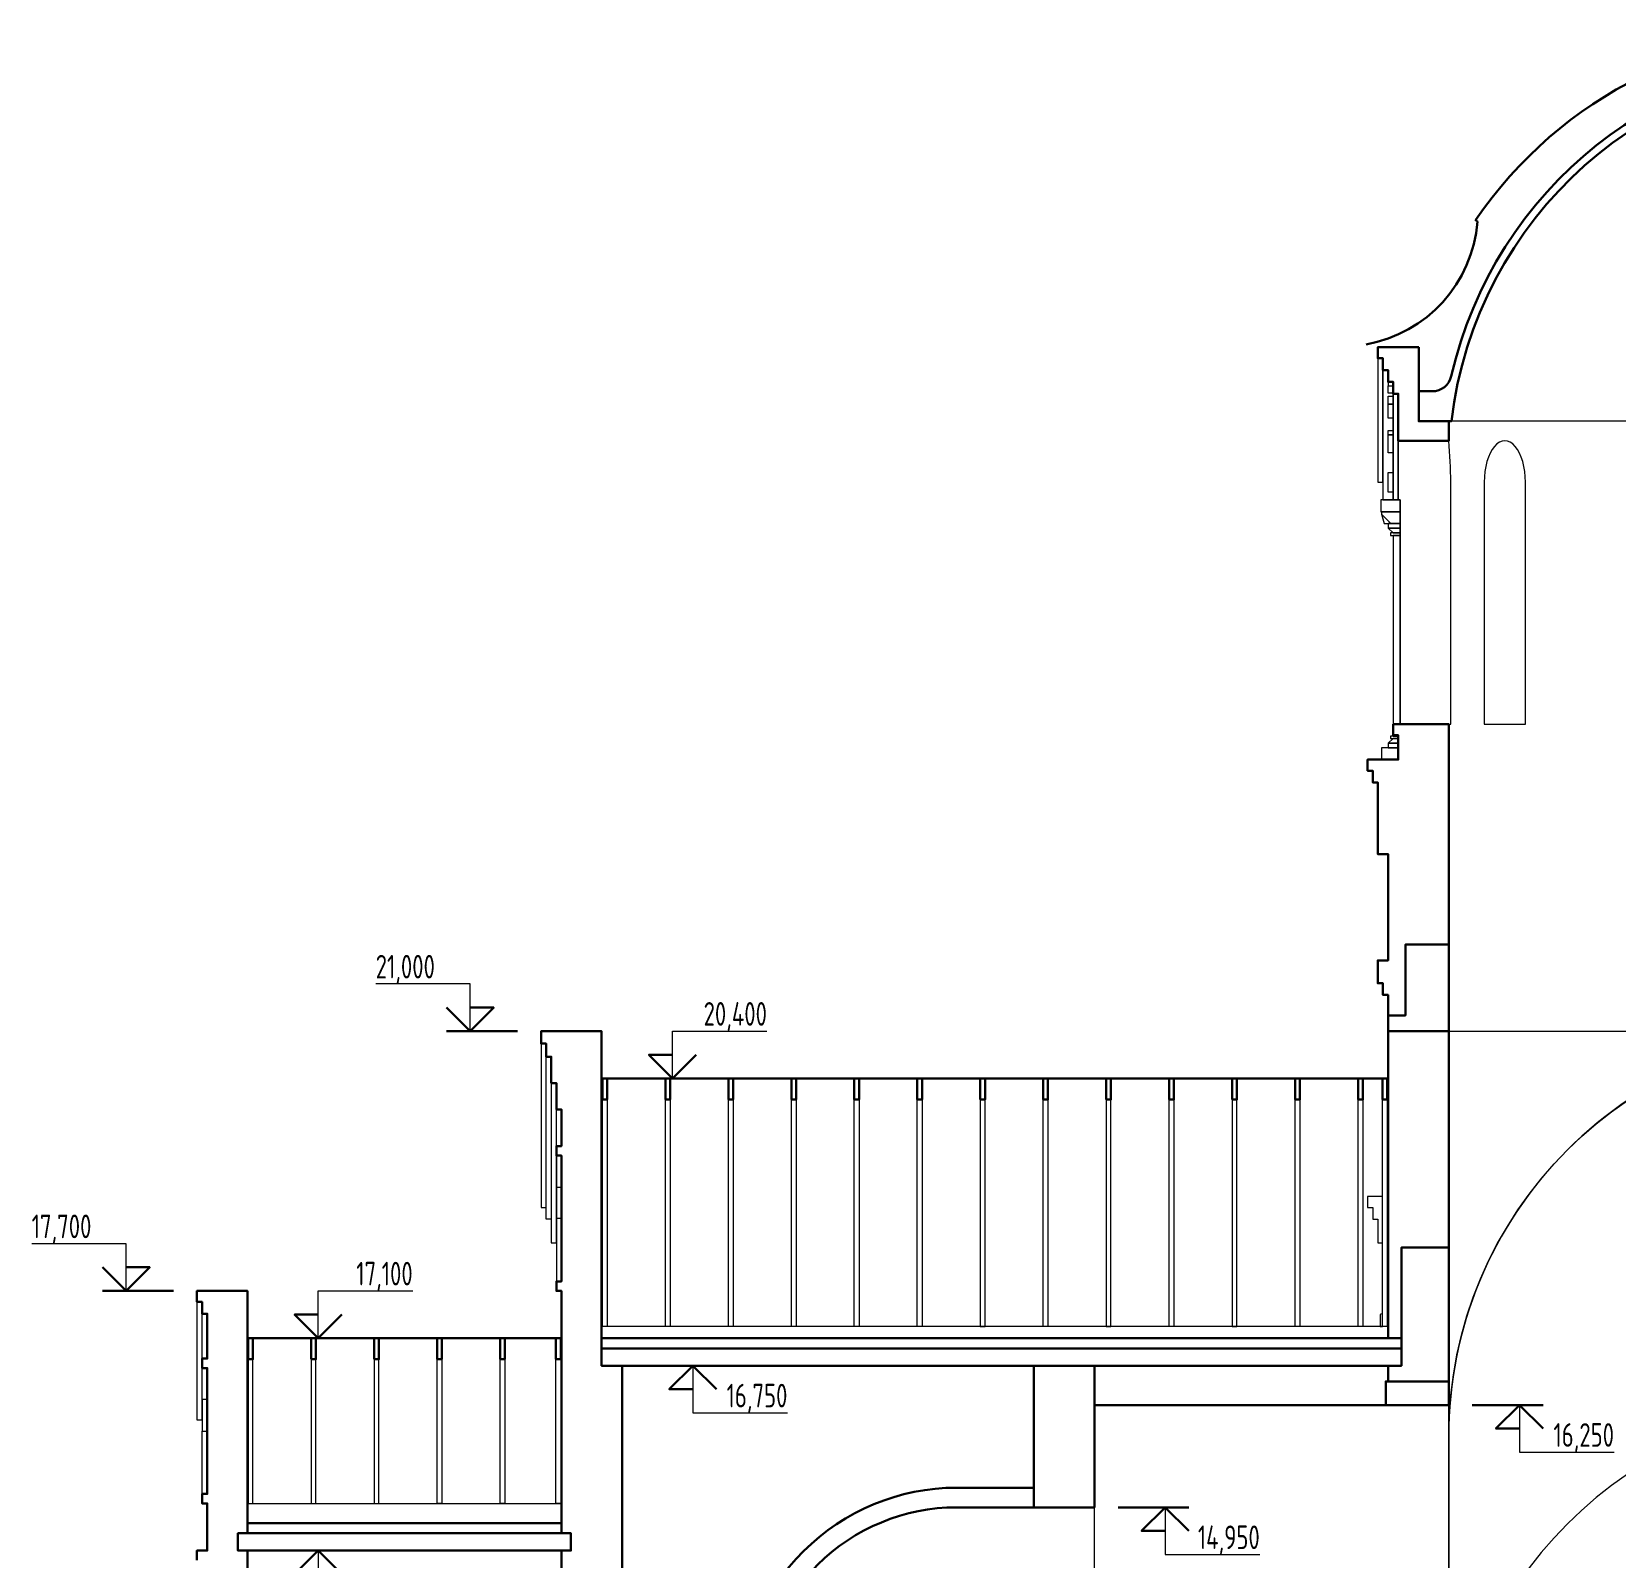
# Model space of a CAD drawing. Header units: millimetres. Extents: x -4890 to 184123, y 36 to 148549.
# Drawn here: x 65560 to 85677, y 79969 to 99353 of the extents above; entities that cross this region are included whole.
import ezdxf

# ---------------------------------------------------------------- set-up
doc = ezdxf.new("R2010")
doc.units = ezdxf.units.MM
for name, color, linetype, lineweight in [('Dimension', 4, 'Continuous', 5), ('Wall_General', 5, 'Continuous', 30), ('Wall_Satelit', 253, 'Continuous', 5)]:
    doc.layers.add(name, color=color, linetype=linetype, lineweight=lineweight)
doc.styles.add('OK300', font='isocpeur.ttf', dxfattribs={"width": 0.7, "height": 300})

msp = doc.modelspace()

# ---------------------------------------------------------------- linework, layer by layer
at = {"layer": 'Dimension'}
for points in [[(71129.7, 86653.7), (71129.7, 87253.7), (69929.7, 87253.7)], [(66759.7, 83353.7), (66759.7, 83953.7), (65559.7, 83953.7)], [(73959.7, 82403.7), (73959.7, 81803.7), (75159.7, 81803.7)], [(84459.7, 81903.7), (84459.7, 81303.7), (85659.7, 81303.7)], [(79959.7, 80603.7), (79959.7, 80003.7), (81159.7, 80003.7)], [(69199.7, 80053.7), (69199.7, 79453.7), (70399.7, 79453.7)]]:
    msp.add_lwpolyline(points, dxfattribs=at)
at = {"layer": 'Dimension', "lineweight": 30}
for points in [[(71129.7, 86953.7), (71429.7, 86953.7), (71129.7, 86653.7), (70829.7, 86953.7)], [(71729.7, 86653.7), (70829.7, 86653.7)], [(66759.7, 83653.7), (67059.7, 83653.7), (66759.7, 83353.7), (66459.7, 83653.7)], [(67359.7, 83353.7), (66459.7, 83353.7)], [(73359.7, 82403.7), (74259.7, 82403.7)], [(73959.7, 82103.7), (73659.7, 82103.7), (73959.7, 82403.7), (74259.7, 82103.7)], [(83859.7, 81903.7), (84759.7, 81903.7)], [(84459.7, 81603.7), (84159.7, 81603.7), (84459.7, 81903.7), (84759.7, 81603.7)], [(79359.7, 80603.7), (80259.7, 80603.7)], [(79959.7, 80303.7), (79659.7, 80303.7), (79959.7, 80603.7), (80259.7, 80303.7)], [(68599.7, 80053.7), (69499.7, 80053.7)], [(69199.7, 79753.7), (68899.7, 79753.7), (69199.7, 80053.7), (69499.7, 79753.7)]]:
    msp.add_lwpolyline(points, dxfattribs=at)
at = {"layer": 'Dimension', "elevation": 0}
for points in [[(73699.7, 86053.7), (73699.7, 86653.7), (74899.7, 86653.7)], [(69199.7, 82753.7), (69199.7, 83353.7), (70399.7, 83353.7)]]:
    msp.add_lwpolyline(points, dxfattribs=at)
at = {"layer": 'Dimension', "lineweight": 30, "elevation": 0}
for points in [[(73699.7, 86353.7), (73399.7, 86353.7), (73699.7, 86053.7), (73999.7, 86353.7)], [(73099.7, 86053.7), (73999.7, 86053.7)], [(69199.7, 83053.7), (68899.7, 83053.7), (69199.7, 82753.7), (69499.7, 83053.7)], [(68599.7, 82753.7), (69499.7, 82753.7)]]:
    msp.add_lwpolyline(points, dxfattribs=at)
at = {"layer": 'Wall_General'}
msp.add_lwpolyline([(82509.7, 95380.1, 0.3417929), (83925.1, 96940), (83900.4, 96957.1, -0.2615725), (88709.7, 99346.3, -0.2615725), (93519, 96957.1), (93494.2, 96940, 0.3417929), (94909.7, 95380.1)], format="xyb", dxfattribs=at)
for points in [[(94239.6, 94403.7), (93824.6, 94403.7, 0.8895529), (83594.7, 94403.7), (83179.7, 94403.7), (83179.7, 94783.7), (83349, 94783.7, 0.3495941), (83592.6, 94977.8, -0.7965378), (93826.7, 94977.8, 0.3495941), (94070.4, 94783.7), (94239.6, 94783.7)], [(74809.7, 77953.7), (74809.7, 78103.7, -0.4142136), (77309.7, 80603.7), (78289.7, 80603.7), (78289.7, 80853.7), (77309.7, 80853.7, 0.4142136), (74559.7, 78103.7), (74559.7, 77953.7)]]:
    msp.add_lwpolyline(points, format="xyb", close=True, dxfattribs=at)
for points in [[(83179.7, 95343.7), (82659.7, 95343.7), (82659.7, 95203.7), (82724.7, 95203.7), (82724.7, 95053.7), (82789.7, 95053.7), (82789.7, 94903.7), (82854.7, 94903.7), (82854.7, 94753.7), (82919.7, 94753.7), (82919.7, 94153.7), (83559.7, 94153.7), (83559.7, 94403.7), (83179.7, 94403.7)], [(83559.7, 90553.7), (82854.7, 90553.7), (82854.7, 90413.7), (82919.7, 90413.7), (82919.7, 90103.7), (82529.7, 90103.7), (82529.7, 89963.7), (82594.7, 89963.7), (82594.7, 89813.7), (82659.7, 89813.7), (82659.7, 88903.7), (82789.7, 88903.7), (82789.7, 87553.7), (82659.7, 87553.7), (82659.7, 87263.7), (82724.7, 87263.7), (82724.7, 87113.7), (82789.7, 87113.7), (82789.7, 86853.7), (83009.7, 86853.7), (83009.7, 87753.7), (83559.7, 87753.7)], [(82789.7, 86653.7), (83559.7, 86653.7), (83559.7, 87753.7), (83009.7, 87753.7), (83009.7, 86853.7), (82789.7, 86853.7)], [(83559.7, 83903.7), (82959.7, 83903.7), (82959.7, 82753.7), (82789.7, 82753.7), (82789.7, 86653.7), (83559.7, 86653.7)], [(72809.7, 85785.6), (72869.7, 85785.6), (72869.7, 86053.7), (72809.7, 86053.7)], [(73609.7, 85785.6), (73669.7, 85785.6), (73669.7, 86053.7), (73609.7, 86053.7)], [(74409.7, 85785.6), (74469.7, 85785.6), (74469.7, 86053.7), (74409.7, 86053.7)], [(75209.7, 85785.6), (75269.7, 85785.6), (75269.7, 86053.7), (75209.7, 86053.7)], [(76009.7, 85785.6), (76069.7, 85785.6), (76069.7, 86053.7), (76009.7, 86053.7)], [(76809.7, 85785.6), (76869.7, 85785.6), (76869.7, 86053.7), (76809.7, 86053.7)], [(77609.7, 85785.6), (77669.7, 85785.6), (77669.7, 86053.7), (77609.7, 86053.7)], [(78409.7, 85785.6), (78469.7, 85785.6), (78469.7, 86053.7), (78409.7, 86053.7)], [(79209.7, 85785.6), (79269.7, 85785.6), (79269.7, 86053.7), (79209.7, 86053.7)], [(80009.7, 85785.6), (80069.7, 85785.6), (80069.7, 86053.7), (80009.7, 86053.7)], [(80809.7, 85785.6), (80869.7, 85785.6), (80869.7, 86053.7), (80809.7, 86053.7)], [(81609.7, 85785.6), (81669.7, 85785.6), (81669.7, 86053.7), (81609.7, 86053.7)], [(82409.7, 85785.6), (82469.7, 85785.6), (82469.7, 86053.7), (82409.7, 86053.7)], [(82719.7, 85785.6), (82779.7, 85785.6), (82779.7, 86053.7), (82719.7, 86053.7)], [(82789.7, 82203.7), (83559.7, 82203.7), (83559.7, 83903.7), (82959.7, 83903.7), (82959.7, 82403.7), (82789.7, 82403.7)], [(68309.7, 82485.6), (68369.7, 82485.6), (68369.7, 82753.7), (68309.7, 82753.7)], [(69109.7, 82485.6), (69169.7, 82485.6), (69169.7, 82753.7), (69109.7, 82753.7)], [(69909.7, 82485.6), (69969.7, 82485.6), (69969.7, 82753.7), (69909.7, 82753.7)], [(70709.7, 82485.6), (70769.7, 82485.6), (70769.7, 82753.7), (70709.7, 82753.7)], [(71509.7, 82485.6), (71569.7, 82485.6), (71569.7, 82753.7), (71509.7, 82753.7)], [(72219.7, 82485.6), (72279.7, 82485.6), (72279.7, 82753.7), (72219.7, 82753.7)], [(72799.7, 82623.7), (72799.7, 82753.7), (82959.7, 82753.7), (82959.7, 82623.7)], [(72799.7, 82403.7), (82959.7, 82403.7), (82959.7, 82623.7), (72799.7, 82623.7)], [(79059.7, 80603.7), (78289.7, 80603.7), (78289.7, 82403.7), (79059.7, 82403.7)], [(82759.7, 81903.7), (79059.7, 81903.7), (79059.7, 82403.7), (82789.7, 82403.7), (82789.7, 82203.7), (82759.7, 82203.7)], [(83559.7, 81903.7), (83559.7, 82203.7), (82759.7, 82203.7), (82759.7, 81903.7)], [(68179.7, 80053.7), (72409.7, 80053.7), (72409.7, 80273.7), (68179.7, 80273.7)], [(72289.7, 80273.7), (72289.7, 80403.7), (68299.7, 80403.7), (68299.7, 80273.7)]]:
    msp.add_lwpolyline(points, close=True, dxfattribs=at)
for points in [[(73059.7, 77953.7), (73059.7, 82403.7), (72799.7, 82403.7), (72799.7, 86653.7), (72029.7, 86653.7), (72029.7, 86497.3), (72094.7, 86497.3), (72094.7, 86329.7), (72159.7, 86329.7), (72159.7, 85994.5), (72224.7, 85994.5), (72224.7, 85659.3), (72289.7, 85659.3), (72289.7, 85193.7), (72224.7, 85193.7), (72224.7, 85073.7), (72289.7, 85073.7), (72289.7, 83473.7), (72224.7, 83473.7), (72224.7, 83353.7), (72289.7, 83353.7), (72289.7, 80273.7), (72409.7, 80273.7), (72409.7, 80053.7), (72289.7, 80053.7), (72289.7, 77953.7)], [(72799.7, 86053.7), (82789.7, 86053.7)], [(68299.7, 79153.7), (68299.7, 80053.7), (68179.7, 80053.7), (68179.7, 80273.7), (68299.7, 80273.7), (68299.7, 83353.7), (67659.7, 83353.7), (67659.7, 83213.7), (67724.7, 83213.7), (67724.7, 83063.7), (67789.7, 83063.7), (67789.7, 82493.7), (67724.7, 82493.7), (67724.7, 82373.7), (67789.7, 82373.7), (67789.7, 80773.7), (67724.7, 80773.7), (67724.7, 80653.7), (67789.7, 80653.7), (67789.7, 80053.7), (67659.7, 80053.7), (67659.7, 79933.7)], [(68299.7, 82753.7), (72289.7, 82753.7)]]:
    msp.add_lwpolyline(points, dxfattribs=at)
at = {"layer": 'Wall_Satelit'}
for points in [[(83594.7, 94403.7, -0.8895528), (93824.6, 94403.7)], [(82943.5, 90553.7), (83586.5, 90553.7), (83586.5, 93628.7, 0.0253834), (83559.7, 94153.7), (82919.7, 94153.7), (82919.7, 93403.7), (82943.5, 93403.7)], [(93859.7, 76753.7, 1), (83559.7, 76753.7), (83559.7, 81503.7, -1), (93859.7, 81503.7)], [(88709.7, 86653.7, 0.4142136), (83559.7, 81503.7), (83559.7, 86653.7)], [(82759.7, 77303.7, 1), (79059.7, 77303.7), (79059.7, 81903.7), (83559.7, 81903.7), (83559.7, 65653.7), (82759.7, 65653.7)]]:
    msp.add_lwpolyline(points, format="xyb", close=True, dxfattribs=at)
for points in [[(82659.7, 93628.7), (82724.7, 93628.7), (82724.7, 95203.7), (82659.7, 95203.7)], [(82724.7, 93403.7), (82854.7, 93403.7), (82854.7, 94753.7), (82854.7, 94903.7), (82789.7, 94903.7), (82789.7, 95053.7), (82724.7, 95053.7)], [(82789.7, 94854.5), (82854.7, 94854.5), (82854.7, 94903.7), (82789.7, 94903.7)], [(82789.7, 94854.5), (82854.7, 94854.5), (82854.7, 94758.8), (82789.7, 94758.8)], [(82854.7, 93403.7), (82919.7, 93403.7), (82919.7, 94753.7), (82854.7, 94753.7)], [(82789.7, 94720.9), (82854.7, 94720.9), (82854.7, 94618.7), (82789.7, 94618.7)], [(82789.7, 94618.7), (82854.7, 94618.7), (82854.7, 94441.9), (82789.7, 94441.9)], [(82789.7, 94287.4), (82854.7, 94287.4), (82854.7, 94232.1), (82789.7, 94232.1)], [(82789.7, 94232.1), (82854.7, 94232.1), (82854.7, 94001.2), (82789.7, 94001.2)], [(82789.7, 93753.7), (82854.7, 93753.7), (82854.7, 93503.7), (82789.7, 93503.7)], [(82697.1, 93253.7), (82943.5, 93253.7), (82943.5, 93403.7), (82697.1, 93403.7)], [(82707.1, 93253.7), (82707.1, 93223.7), (82823, 93103.7), (82943.5, 93103.7), (82943.5, 93253.7)], [(82707.1, 93223.7), (82738.2, 93103.7), (82823, 93103.7), (82707.1, 93223.7)], [(82791.1, 93043.7), (82943.5, 93043.7), (82943.5, 93103.7), (82791.1, 93103.7)], [(82791.1, 93043.7), (82855.3, 92983.7), (82943.5, 92983.7), (82943.5, 93043.7)], [(82821.1, 92953.7), (82943.5, 92953.7), (82943.5, 92983.7), (82821.1, 92983.7)], [(82855.3, 90553.7), (82943.5, 90553.7), (82943.5, 92953.7), (82855.3, 92953.7)], [(82855.3, 90373.7), (82791.1, 90313.7), (82919.7, 90313.7), (82919.7, 90373.7)], [(82821.1, 90373.7), (82919.7, 90373.7), (82919.7, 90403.7), (82821.1, 90403.7)], [(82855.3, 90403.7), (82919.7, 90403.7), (82919.7, 90413.7), (82855.3, 90413.7)], [(82707.1, 90103.7), (82919.7, 90103.7), (82919.7, 90253.7), (82707.1, 90253.7)], [(82791.1, 90253.7), (82919.7, 90253.7), (82919.7, 90313.7), (82791.1, 90313.7)], [(72029.7, 84413.7), (72094.7, 84413.7), (72094.7, 86497.3), (72029.7, 86497.3)], [(72094.7, 86329.7), (72159.7, 86329.7), (72159.7, 84263.7), (72094.7, 84263.7)], [(72159.7, 83963.7), (72224.7, 83963.7), (72224.7, 85994.5), (72159.7, 85994.5)], [(72809.7, 85785.6), (72869.7, 85785.6), (72869.7, 82903.7), (72809.7, 82903.7)], [(73609.7, 85785.6), (73669.7, 85785.6), (73669.7, 82903.7), (73609.7, 82903.7)], [(74409.7, 85785.6), (74469.7, 85785.6), (74469.7, 82903.7), (74409.7, 82903.7)], [(75209.7, 85785.6), (75269.7, 85785.6), (75269.7, 82903.7), (75209.7, 82903.7)], [(76009.7, 85785.6), (76069.7, 85785.6), (76069.7, 82903.7), (76009.7, 82903.7)], [(76809.7, 85785.6), (76869.7, 85785.6), (76869.7, 82903.7), (76809.7, 82903.7)], [(77609.7, 82903.7), (77669.7, 82903.7), (77669.7, 85785.6), (77609.7, 85785.6)], [(78409.7, 85785.6), (78469.7, 85785.6), (78469.7, 82903.7), (78409.7, 82903.7)], [(79209.7, 82903.7), (79269.7, 82903.7), (79269.7, 85785.6), (79209.7, 85785.6)], [(80009.7, 85785.6), (80069.7, 85785.6), (80069.7, 82903.7), (80009.7, 82903.7)], [(80809.7, 82903.7), (80869.7, 82903.7), (80869.7, 85785.6), (80809.7, 85785.6)], [(81609.7, 85785.6), (81669.7, 85785.6), (81669.7, 82903.7), (81609.7, 82903.7)], [(82409.7, 85785.6), (82469.7, 85785.6), (82469.7, 82903.7), (82409.7, 82903.7)], [(82719.7, 85785.6), (82779.7, 85785.6), (82779.7, 82903.7), (82719.7, 82903.7)], [(72224.7, 83473.7), (72289.7, 83473.7), (72289.7, 85073.7), (72224.7, 85073.7)], [(72224.7, 84673.7), (72289.7, 84673.7), (72289.7, 84273.7), (72224.7, 84273.7)], [(82719.7, 84553.7), (82529.7, 84553.7), (82529.7, 84413.7), (82594.7, 84413.7), (82594.7, 84263.7), (82659.7, 84263.7), (82659.7, 83963.7), (82719.7, 83963.7)], [(82779.7, 84553.7), (82779.7, 83098.6), (82789.7, 83103.6), (82789.7, 84553.7)], [(67659.7, 81713.7), (67724.7, 81713.7), (67724.7, 83213.7), (67659.7, 83213.7)], [(72799.7, 82753.7), (82789.7, 82753.7), (82789.7, 82903.7), (72799.7, 82903.7)], [(82719.7, 83068.7), (82689.7, 83053.7), (82689.7, 82903.7), (82719.7, 82903.7)], [(68309.7, 80653.7), (68369.7, 80653.7), (68369.7, 82485.6), (68309.7, 82485.6)], [(69109.7, 80653.7), (69169.7, 80653.7), (69169.7, 82485.6), (69109.7, 82485.6)], [(69969.7, 82485.6), (69909.7, 82485.6), (69909.7, 80653.7), (69969.7, 80653.7)], [(70709.7, 82485.6), (70769.7, 82485.6), (70769.7, 80653.7), (70709.7, 80653.7)], [(71509.7, 82485.6), (71569.7, 82485.6), (71569.7, 80653.7), (71509.7, 80653.7)], [(72219.7, 82485.6), (72279.7, 82485.6), (72279.7, 80653.7), (72219.7, 80653.7)], [(67724.7, 82373.7), (67789.7, 82373.7), (67789.7, 81973.7), (67724.7, 81973.7)], [(67789.7, 81973.7), (67724.7, 81973.7), (67724.7, 81573.7), (67789.7, 81573.7)], [(67724.7, 81573.7), (67789.7, 81573.7), (67789.7, 80773.7), (67724.7, 80773.7)], [(68299.7, 80653.7), (72289.7, 80653.7), (72289.7, 80403.7), (68299.7, 80403.7)]]:
    msp.add_lwpolyline(points, close=True, dxfattribs=at)
msp.add_lwpolyline([(84010.4, 93628.7), (84010.4, 90553.7), (84535.4, 90553.7), (84535.4, 93628.7)], dxfattribs=at)
msp.add_ellipse((84272.9, 93628.7), major_axis=(0, -525.5), ratio=0.4995111, start_param=1.5707963, end_param=4.712389, dxfattribs=at)

# ---------------------------------------------------------------- texts
at = {"layer": 'Dimension', "char_height": 300, "style": 'OK300'}
for s, insert, attachment_point in [('21,000', (69929.7, 87253.7), 7), ('20,400', (74899.7, 86653.7), 9), ('17,700', (65559.7, 83953.7), 7), ('17,100', (70399.7, 83353.7), 9), ('16,750', (75159.7, 81803.7), 9), ('16,250', (85659.7, 81303.7), 9), ('14,950', (81159.7, 80003.7), 9)]:
    msp.add_mtext(s, dxfattribs=dict(at, insert=insert, attachment_point=attachment_point))

doc.saveas('drawing.dxf')
